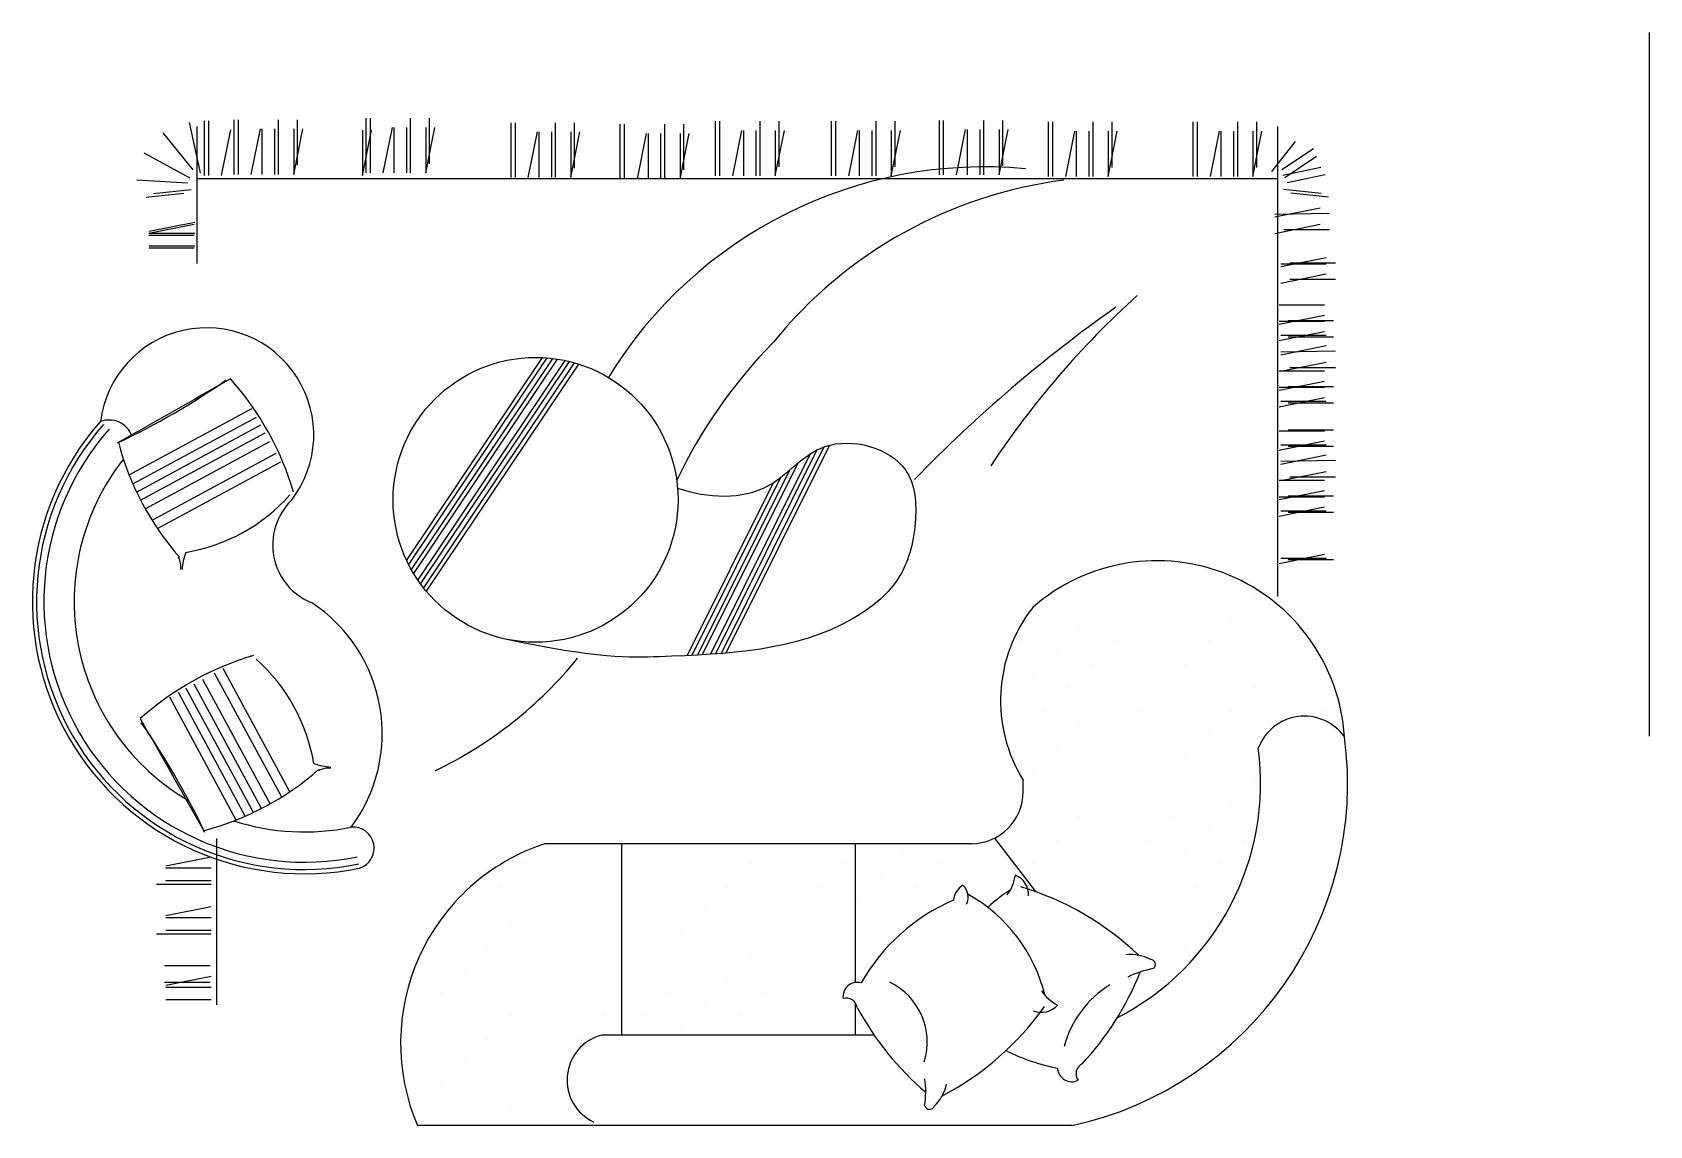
# Model space of a CAD drawing. Header units: inches. Extents: x 10.1 to 52.6, y 12.1 to 36.9.
# Drawn here: x 37.424 to 42.069, y 17.329 to 20.47 of the extents above; entities that cross this region are included whole.
import ezdxf

# ---------------------------------------------------------------- set-up
doc = ezdxf.new("R2010")
doc.units = ezdxf.units.IN
doc.header["$MEASUREMENT"] = 0
for name, color, linetype in [('02', 2, 'Continuous'), ('1', 1, 'Continuous'), ('4', 4, 'Continuous')]:
    doc.layers.add(name, color=color, linetype=linetype)

msp = doc.modelspace()

# ---------------------------------------------------------------- linework, layer by layer
at = {"layer": '02'}
for p, q in [((37.8739, 20.2102), (37.9061, 20.0662)), ((37.917, 20.2156), (37.917, 20.0587)), ((37.9293, 20.2156), (37.9293, 20.0587)), ((38.0023, 20.2186), (38.0023, 20.0617)), ((38.0146, 20.2186), (38.0146, 20.0617)), ((38.13, 20.2186), (38.13, 20.0617)), ((38.1847, 20.2186), (38.1847, 20.0878)), ((38.3817, 20.2228), (38.3817, 20.0659)), ((38.3939, 20.2228), (38.3939, 20.0659)), ((38.5094, 20.2228), (38.5094, 20.0659)), ((38.564, 20.2228), (38.564, 20.092)), ((38.7982, 20.2099), (38.7982, 20.053)), ((38.8104, 20.2099), (38.8104, 20.053)), ((38.9259, 20.2099), (38.9259, 20.053)), ((38.9805, 20.2099), (38.9805, 20.0791)), ((39.3853, 20.2141), (39.3853, 20.0572)), ((39.3976, 20.2141), (39.3976, 20.0572)), ((39.5131, 20.2141), (39.5131, 20.0572)), ((39.5677, 20.2141), (39.5677, 20.0833)), ((39.7184, 20.2141), (39.7184, 20.0572)), ((39.7306, 20.2141), (39.7306, 20.0572)), ((39.8461, 20.2141), (39.8461, 20.0572)), ((39.9007, 20.2141), (39.9007, 20.0833)), ((40.0282, 20.2168), (40.0282, 20.0599)), ((40.0404, 20.2168), (40.0404, 20.0599)), ((40.1559, 20.2168), (40.1559, 20.0599)), ((40.2105, 20.2168), (40.2105, 20.086)), ((40.3416, 20.2123), (40.3416, 20.0554)), ((40.3539, 20.2123), (40.3539, 20.0554)), ((40.4694, 20.2123), (40.4694, 20.0554)), ((40.524, 20.2123), (40.524, 20.0815)), ((40.7572, 20.2123), (40.7572, 20.0554)), ((40.7695, 20.2123), (40.7695, 20.0554)), ((40.885, 20.2123), (40.885, 20.0554)), ((40.9396, 20.2123), (40.9396, 20.0815)), ((37.7981, 20.1807), (37.8847, 20.0745)), ((37.9925, 20.1895), (37.9663, 20.0587)), ((38.0777, 20.1924), (38.0516, 20.0617)), ((38.083, 20.1924), (38.083, 20.0617)), ((38.1192, 20.1924), (38.1192, 20.0617)), ((38.1999, 20.1924), (38.1738, 20.0617)), ((38.1748, 20.1924), (38.1748, 20.0617)), ((38.3974, 20.1886), (38.3712, 20.0579)), ((38.3723, 20.1886), (38.3723, 20.0579)), ((38.4571, 20.1966), (38.4309, 20.0659)), ((38.4624, 20.1966), (38.4624, 20.0659)), ((38.4986, 20.1966), (38.4986, 20.0659)), ((38.5793, 20.1966), (38.5531, 20.0659)), ((38.5542, 20.1966), (38.5542, 20.0659)), ((38.8736, 20.1837), (38.8474, 20.053)), ((38.8789, 20.1837), (38.8789, 20.053)), ((38.9151, 20.1837), (38.9151, 20.053)), ((38.9958, 20.1837), (38.9696, 20.053)), ((38.9707, 20.1837), (38.9707, 20.053)), ((39.1116, 20.2054), (39.1116, 20.0485)), ((39.1239, 20.2054), (39.1239, 20.0485)), ((39.187, 20.1793), (39.1609, 20.0485)), ((39.1923, 20.1793), (39.1923, 20.0485)), ((39.2285, 20.1793), (39.2285, 20.0485)), ((39.2393, 20.2054), (39.2393, 20.0485)), ((39.3092, 20.1793), (39.2831, 20.0485)), ((39.2841, 20.1793), (39.2841, 20.0485)), ((39.294, 20.2054), (39.294, 20.0747)), ((39.4608, 20.188), (39.4346, 20.0572)), ((39.4661, 20.188), (39.4661, 20.0572)), ((39.5023, 20.188), (39.5023, 20.0572)), ((39.5829, 20.188), (39.5568, 20.0572)), ((39.5578, 20.188), (39.5578, 20.0572)), ((39.7938, 20.188), (39.7677, 20.0572)), ((39.7991, 20.188), (39.7991, 20.0572)), ((39.8353, 20.188), (39.8353, 20.0572)), ((39.916, 20.188), (39.8898, 20.0572)), ((39.8909, 20.188), (39.8909, 20.0572)), ((40.1036, 20.1906), (40.0775, 20.0599)), ((40.1089, 20.1906), (40.1089, 20.0599)), ((40.1451, 20.1906), (40.1451, 20.0599)), ((40.2258, 20.1906), (40.1996, 20.0599)), ((40.2007, 20.1906), (40.2007, 20.0599)), ((40.4171, 20.1861), (40.3909, 20.0554)), ((40.4224, 20.1861), (40.4224, 20.0554)), ((40.4586, 20.1861), (40.4586, 20.0554)), ((40.5392, 20.1861), (40.5131, 20.0554)), ((40.5141, 20.1861), (40.5141, 20.0554)), ((40.8327, 20.1861), (40.8065, 20.0554)), ((40.8379, 20.1861), (40.8379, 20.0554)), ((40.8741, 20.1861), (40.8741, 20.0554)), ((40.9548, 20.1861), (40.9287, 20.0554)), ((40.9297, 20.1861), (40.9297, 20.0554)), ((37.7442, 20.1236), (37.876, 20.0519)), ((41.0509, 20.1558), (40.983, 20.0703)), ((41.104, 20.1351), (41.013, 20.0745)), ((41.1247, 20.081), (41.0157, 20.058)), ((41.1126, 20.1125), (41.0217, 20.0519)), ((37.7241, 20.0459), (37.8692, 20.0369)), ((41.1375, 20.0599), (41.0285, 20.0369)), ((37.7506, 19.9965), (37.8593, 20.0074)), ((37.7716, 20.0069), (37.8802, 20.0178)), ((41.1261, 20.0069), (41.0174, 20.0178)), ((41.1471, 19.9965), (41.0384, 20.0074)), ((41.1231, 19.9647), (40.9924, 19.9385)), ((41.1493, 19.9494), (40.9924, 19.9468)), ((37.7579, 19.8923), (37.8886, 19.9184)), ((37.7579, 19.887), (37.8886, 19.887)), ((37.7594, 19.898), (37.8901, 19.9241)), ((37.7594, 19.8927), (37.8901, 19.8927)), ((41.1231, 19.9173), (40.9924, 19.8912)), ((41.1493, 19.9021), (41.0185, 19.9021)), ((37.7579, 19.8508), (37.8886, 19.8508)), ((37.7594, 19.8565), (37.8901, 19.8565)), ((41.1403, 19.8218), (41.0096, 19.7956)), ((41.1403, 19.8039), (41.0096, 19.8039)), ((41.1665, 19.8065), (41.0357, 19.8065)), ((41.1403, 19.7745), (41.0096, 19.7483)), ((41.1665, 19.7592), (41.0357, 19.7592)), ((41.1355, 19.6859), (41.0047, 19.6859)), ((41.1355, 19.6564), (41.0047, 19.6303)), ((41.1355, 19.6385), (41.0047, 19.6385)), ((41.1355, 19.6091), (41.0047, 19.583)), ((41.1616, 19.6412), (41.0309, 19.6412)), ((41.1403, 19.5983), (41.0096, 19.5983)), ((41.1403, 19.5689), (41.0096, 19.5427)), ((41.1616, 19.5938), (41.0309, 19.5938)), ((38.8881, 19.5353), (38.4984, 18.9535)), ((38.902, 19.5344), (38.5045, 18.941)), ((38.9179, 19.5328), (38.5121, 18.9269)), ((38.9312, 19.531), (38.5188, 18.9153)), ((38.9531, 19.527), (38.5308, 18.8965)), ((38.9657, 19.5241), (38.5383, 18.886)), ((38.9801, 19.5204), (38.5472, 18.8741)), ((38.9923, 19.5168), (38.5552, 18.8642)), ((41.1665, 19.5536), (41.0096, 19.551)), ((41.1403, 19.5216), (41.0096, 19.4954)), ((41.1355, 19.4962), (41.0047, 19.4962)), ((41.1355, 19.4668), (41.0047, 19.4406)), ((41.1665, 19.5063), (41.0357, 19.5063)), ((41.1355, 19.4489), (41.0047, 19.4489)), ((41.1355, 19.4194), (41.0047, 19.3933)), ((41.1616, 19.4515), (41.0309, 19.4515)), ((37.7016, 19.1985), (38.0542, 19.3893)), ((41.1403, 19.4087), (41.0096, 19.4087)), ((41.1616, 19.4042), (41.0309, 19.4042)), ((37.7125, 19.1723), (38.0677, 19.3644)), ((37.7232, 19.1489), (38.0799, 19.3418)), ((41.1616, 19.3268), (41.0309, 19.3268)), ((37.7346, 19.1259), (38.0921, 19.3193)), ((37.748, 19.101), (38.1055, 19.2944)), ((39.7134, 19.2835), (39.4161, 18.6863)), ((41.1355, 19.3242), (41.0047, 19.3242)), ((41.1355, 19.2948), (41.0047, 19.2686)), ((41.1403, 19.284), (41.0096, 19.284)), ((41.1616, 19.2795), (41.0309, 19.2795)), ((37.7676, 19.0678), (38.1239, 19.2605)), ((37.783, 19.0441), (38.1373, 19.2357)), ((39.6583, 19.2587), (39.3716, 18.6829)), ((39.6773, 19.2698), (39.3856, 18.6839)), ((39.6974, 19.2786), (39.402, 18.6851)), ((41.1403, 19.2545), (41.0096, 19.2284)), ((41.1665, 19.2393), (41.0096, 19.2367)), ((39.5725, 19.1907), (39.3181, 18.6798)), ((39.5989, 19.2123), (39.3342, 18.6806)), ((39.6221, 19.2318), (39.3481, 18.6814)), ((41.1403, 19.2072), (41.0096, 19.1811)), ((41.1665, 19.192), (41.0357, 19.192)), ((39.5515, 19.1757), (39.3043, 18.6791)), ((41.1355, 19.1819), (41.0047, 19.1819)), ((41.1355, 19.1524), (41.0047, 19.1263)), ((41.1355, 19.1345), (41.0047, 19.1345)), ((41.1355, 19.1051), (41.0047, 19.0789)), ((41.1403, 19.0943), (41.0096, 19.0943)), ((41.1616, 19.1372), (41.0309, 19.1372)), ((41.1616, 19.0898), (41.0309, 19.0898)), ((41.1355, 18.9692), (41.0047, 18.943)), ((41.1403, 18.9584), (41.0096, 18.9584)), ((41.1616, 18.9539), (41.0309, 18.9539)), ((38.1399, 18.2728), (37.9471, 18.629)), ((38.1636, 18.2882), (37.972, 18.6425)), ((38.0588, 18.2284), (37.8658, 18.5851)), ((38.0818, 18.2398), (37.8884, 18.5973)), ((38.1067, 18.2532), (37.9133, 18.6107)), ((38.0092, 18.2068), (37.8184, 18.5594)), ((38.0354, 18.2177), (37.8433, 18.5729)), ((37.8067, 18.0749), (37.9375, 18.101)), ((37.8067, 18.0696), (37.9375, 18.0696)), ((37.8067, 18.0334), (37.9375, 18.0334)), ((37.7806, 18.0226), (37.9375, 18.0226)), ((37.8067, 17.9322), (37.9375, 17.9583)), ((37.8067, 17.9269), (37.9375, 17.9269)), ((37.8067, 17.8907), (37.9375, 17.8907)), ((37.7806, 17.8799), (37.9375, 17.8799)), ((37.8033, 17.7887), (37.9341, 17.7887)), ((37.8067, 17.7324), (37.9375, 17.7586)), ((37.8033, 17.7414), (37.9341, 17.7414)), ((37.8067, 17.7271), (37.9375, 17.7271)), ((37.8067, 17.6909), (37.9375, 17.6909))]:
    msp.add_line(p, q, dxfattribs=at)
at = {"layer": '1'}
for p, q in [((37.8973, 19.8057), (37.8973, 20.1995)), ((41.0004, 20.1995), (41.0004, 18.8486)), ((37.8973, 20.0495), (41.0004, 20.0495)), ((40.3979, 18.8563), (40.3979, 18.8563)), ((40.4989, 18.8226), (40.4989, 18.8226)), ((40.6673, 18.8563), (40.6673, 18.8563)), ((40.7683, 18.8226), (40.7683, 18.8226)), ((40.9367, 18.8563), (40.9367, 18.8563)), ((40.3305, 18.7889), (40.3305, 18.7889)), ((40.5999, 18.7889), (40.5999, 18.7889)), ((40.8694, 18.7889), (40.8694, 18.7889)), ((40.4316, 18.7552), (40.4316, 18.7552)), ((40.701, 18.7552), (40.701, 18.7552)), ((40.9704, 18.7552), (40.9704, 18.7552)), ((40.2632, 18.7216), (40.2632, 18.7216)), ((40.3642, 18.6879), (40.3642, 18.6879)), ((40.5326, 18.7216), (40.5326, 18.7216)), ((40.6336, 18.6879), (40.6336, 18.6879)), ((40.802, 18.7216), (40.802, 18.7216)), ((40.903, 18.6879), (40.903, 18.6879)), ((41.0714, 18.7216), (41.0714, 18.7216)), ((40.4652, 18.6542), (40.4652, 18.6542)), ((40.7346, 18.6542), (40.7346, 18.6542)), ((41.0041, 18.6542), (41.0041, 18.6542)), ((40.2969, 18.6205), (40.2969, 18.6205)), ((40.3979, 18.5869), (40.3979, 18.5869)), ((40.5663, 18.6205), (40.5663, 18.6205)), ((40.6673, 18.5869), (40.6673, 18.5869)), ((40.8357, 18.6205), (40.8357, 18.6205)), ((40.9367, 18.5869), (40.9367, 18.5869)), ((41.1051, 18.6205), (41.1051, 18.6205)), ((40.2295, 18.5532), (40.2295, 18.5532)), ((40.4989, 18.5532), (40.4989, 18.5532)), ((40.7683, 18.5532), (40.7683, 18.5532)), ((41.0377, 18.5532), (41.0377, 18.5532)), ((40.3305, 18.5195), (40.3305, 18.5195)), ((40.5999, 18.5195), (40.5999, 18.5195)), ((40.8694, 18.5195), (40.8694, 18.5195)), ((41.1388, 18.5195), (41.1388, 18.5195)), ((40.2632, 18.4522), (40.2632, 18.4522)), ((40.4316, 18.4858), (40.4316, 18.4858)), ((40.5326, 18.4522), (40.5326, 18.4522)), ((40.701, 18.4858), (40.701, 18.4858)), ((40.802, 18.4522), (40.802, 18.4522)), ((40.9704, 18.4858), (40.9704, 18.4858)), ((40.3642, 18.4185), (40.3642, 18.4185)), ((40.6336, 18.4185), (40.6336, 18.4185)), ((40.903, 18.4185), (40.903, 18.4185)), ((40.2969, 18.3511), (40.2969, 18.3511)), ((40.4652, 18.3848), (40.4652, 18.3848)), ((40.5663, 18.3511), (40.5663, 18.3511)), ((40.7346, 18.3848), (40.7346, 18.3848)), ((40.8357, 18.3511), (40.8357, 18.3511)), ((40.3979, 18.3175), (40.3979, 18.3175)), ((40.6673, 18.3175), (40.6673, 18.3175)), ((40.9367, 18.3175), (40.9367, 18.3175)), ((40.4989, 18.2838), (40.4989, 18.2838)), ((40.7683, 18.2838), (40.7683, 18.2838)), ((40.3305, 18.2501), (40.3305, 18.2501)), ((40.4316, 18.2164), (40.4316, 18.2164)), ((40.5999, 18.2501), (40.5999, 18.2501)), ((40.701, 18.2164), (40.701, 18.2164)), ((40.8694, 18.2501), (40.8694, 18.2501)), ((40.2632, 18.1828), (40.2632, 18.1828)), ((40.5326, 18.1828), (40.5326, 18.1828)), ((40.802, 18.1828), (40.802, 18.1828)), ((37.9522, 18.1539), (37.9522, 17.676)), ((39.1156, 18.1388), (39.1156, 17.5888)), ((39.7874, 18.1388), (39.7874, 17.7398)), ((40.1875, 18.1548), (40.3054, 18.001)), ((40.3642, 18.1491), (40.3642, 18.1491)), ((40.6336, 18.1491), (40.6336, 18.1491)), ((40.903, 18.1491), (40.903, 18.1491)), ((38.8325, 18.0817), (38.8325, 18.0817)), ((39.0008, 18.1154), (39.0008, 18.1154)), ((39.1182, 18.1154), (39.1182, 18.1154)), ((39.2192, 18.0817), (39.2192, 18.0817)), ((39.3876, 18.1154), (39.3876, 18.1154)), ((39.4886, 18.0817), (39.4886, 18.0817)), ((39.657, 18.1154), (39.657, 18.1154)), ((39.758, 18.0817), (39.758, 18.0817)), ((39.9264, 18.1154), (39.9264, 18.1154)), ((40.0275, 18.0817), (40.0275, 18.0817)), ((40.1958, 18.1154), (40.1958, 18.1154)), ((40.2969, 18.0817), (40.2969, 18.0817)), ((40.4652, 18.1154), (40.4652, 18.1154)), ((40.5663, 18.0817), (40.5663, 18.0817)), ((40.7346, 18.1154), (40.7346, 18.1154)), ((40.8357, 18.0817), (40.8357, 18.0817)), ((38.9335, 18.0481), (38.9335, 18.0481)), ((39.3203, 18.0481), (39.3203, 18.0481)), ((39.5897, 18.0481), (39.5897, 18.0481)), ((39.8591, 18.0481), (39.8591, 18.0481)), ((40.1285, 18.0481), (40.1285, 18.0481)), ((40.3979, 18.0481), (40.3979, 18.0481)), ((40.6673, 18.0481), (40.6673, 18.0481)), ((38.7651, 18.0144), (38.7651, 18.0144)), ((38.8661, 17.9807), (38.8661, 17.9807)), ((39.0345, 18.0144), (39.0345, 18.0144)), ((39.1519, 18.0144), (39.1519, 18.0144)), ((39.2529, 17.9807), (39.2529, 17.9807)), ((39.4213, 18.0144), (39.4213, 18.0144)), ((39.5223, 17.9807), (39.5223, 17.9807)), ((39.6907, 18.0144), (39.6907, 18.0144)), ((39.7917, 17.9807), (39.7917, 17.9807)), ((39.9601, 18.0144), (39.9601, 18.0144)), ((40.0611, 17.9807), (40.0611, 17.9807)), ((40.2295, 18.0144), (40.2295, 18.0144)), ((40.4989, 18.0144), (40.4989, 18.0144)), ((40.5999, 17.9807), (40.5999, 17.9807)), ((40.7683, 18.0144), (40.7683, 18.0144)), ((40.8694, 17.9807), (40.8694, 17.9807)), ((38.6978, 17.947), (38.6978, 17.947)), ((38.9672, 17.947), (38.9672, 17.947)), ((39.3539, 17.947), (39.3539, 17.947)), ((39.6233, 17.947), (39.6233, 17.947)), ((39.8928, 17.947), (39.8928, 17.947)), ((40.4316, 17.947), (40.4316, 17.947)), ((40.701, 17.947), (40.701, 17.947)), ((38.7988, 17.9133), (38.7988, 17.9133)), ((39.0682, 17.9133), (39.0682, 17.9133)), ((39.1856, 17.9133), (39.1856, 17.9133)), ((39.455, 17.9133), (39.455, 17.9133)), ((39.7244, 17.9133), (39.7244, 17.9133)), ((40.5326, 17.9133), (40.5326, 17.9133)), ((40.802, 17.9133), (40.802, 17.9133)), ((38.6304, 17.8797), (38.6304, 17.8797)), ((38.7314, 17.846), (38.7314, 17.846)), ((38.8998, 17.8797), (38.8998, 17.8797)), ((39.0008, 17.846), (39.0008, 17.846)), ((39.1182, 17.846), (39.1182, 17.846)), ((39.2866, 17.8797), (39.2866, 17.8797)), ((39.3876, 17.846), (39.3876, 17.846)), ((39.556, 17.8797), (39.556, 17.8797)), ((39.657, 17.846), (39.657, 17.846)), ((39.8254, 17.8797), (39.8254, 17.8797)), ((40.6336, 17.8797), (40.6336, 17.8797)), ((40.7346, 17.846), (40.7346, 17.846)), ((38.8325, 17.8123), (38.8325, 17.8123)), ((39.2192, 17.8123), (39.2192, 17.8123)), ((39.4886, 17.8123), (39.4886, 17.8123)), ((39.758, 17.8123), (39.758, 17.8123)), ((38.6641, 17.7786), (38.6641, 17.7786)), ((38.9335, 17.7786), (38.9335, 17.7786)), ((39.3203, 17.7786), (39.3203, 17.7786)), ((39.5897, 17.7786), (39.5897, 17.7786)), ((40.6673, 17.7786), (40.6673, 17.7786)), ((38.5967, 17.7113), (38.5967, 17.7113)), ((38.7651, 17.745), (38.7651, 17.745)), ((38.8661, 17.7113), (38.8661, 17.7113)), ((39.0345, 17.745), (39.0345, 17.745)), ((39.1519, 17.745), (39.1519, 17.745)), ((39.2529, 17.7113), (39.2529, 17.7113)), ((39.4213, 17.745), (39.4213, 17.745)), ((39.5223, 17.7113), (39.5223, 17.7113)), ((39.6907, 17.745), (39.6907, 17.745)), ((40.5999, 17.7113), (40.5999, 17.7113)), ((38.6978, 17.6776), (38.6978, 17.6776)), ((38.9672, 17.6776), (38.9672, 17.6776)), ((39.3539, 17.6776), (39.3539, 17.6776)), ((39.6233, 17.6776), (39.6233, 17.6776)), ((39.7874, 17.6822), (39.7874, 17.5888)), ((38.5294, 17.6439), (38.5294, 17.6439)), ((38.6304, 17.6103), (38.6304, 17.6103)), ((38.7988, 17.6439), (38.7988, 17.6439)), ((38.8998, 17.6103), (38.8998, 17.6103)), ((39.0682, 17.6439), (39.0682, 17.6439)), ((39.1856, 17.6439), (39.1856, 17.6439)), ((39.2866, 17.6103), (39.2866, 17.6103)), ((39.455, 17.6439), (39.455, 17.6439)), ((39.556, 17.6103), (39.556, 17.6103)), ((39.7244, 17.6439), (39.7244, 17.6439)), ((38.7314, 17.5766), (38.7314, 17.5766)), ((39.0008, 17.5766), (39.0008, 17.5766)), ((38.5631, 17.5429), (38.5631, 17.5429)), ((38.8325, 17.5429), (38.8325, 17.5429)), ((38.6641, 17.5092), (38.6641, 17.5092)), ((38.7651, 17.4756), (38.7651, 17.4756)), ((38.9335, 17.5092), (38.9335, 17.5092)), ((38.5967, 17.4419), (38.5967, 17.4419)), ((38.8661, 17.4419), (38.8661, 17.4419)), ((38.6978, 17.4082), (38.6978, 17.4082)), ((38.9672, 17.4082), (38.9672, 17.4082)), ((38.5294, 17.3745), (38.5294, 17.3745)), ((38.6304, 17.3409), (38.6304, 17.3409)), ((38.7988, 17.3745), (38.7988, 17.3745)), ((38.8998, 17.3409), (38.8998, 17.3409))]:
    msp.add_line(p, q, dxfattribs=at)
for centre, radius, start, end in [((40.1573, 18.8185), 1.2646, 84.607, 148.5585), ((40.5503, 18.771), 1.2845, 97.306, 140.9643), ((42.3308, 17.7966), 2.5843, 132.1226, 146.4729), ((42.8743, 16.3606), 4.0601, 125.1644, 135.9125), ((40.6085, 18.5449), 1.4787, 135.5727, 154.4448), ((210.5507, -285.6066), 350.5001, 119.493108, 119.55431), ((36.7279, 21.2736), 2.1952, 295.4462, 304.8053), ((37.364, 18.9106), 0.8443, 16.357, 41.8455), ((38.2055, 18.8343), 0.7697, 138.5877, 281.6749), ((38.2055, 18.8343), 0.7487, 138.5877, 281.6749), ((38.4563, 19.4978), 0.8119, 194.6203, 221.3386), ((37.7806, 19.4799), 0.5112, 279.4248, 318.516), ((37.7938, 18.9333), 0.0569, 352.8827, 29.7097), ((38.0319, 18.914), 0.1786, 159.7986, 176.0413), ((38.2971, 17.8691), 0.8443, 106.357, 131.8455), ((37.7277, 18.2858), 0.5112, 9.4248, 48.516), ((38.06, 19.4286), 1.1992, 295.7608, 320.8573), ((342.8143, 191.0559), 350.5001, 209.493108, 209.55431), ((35.9341, 17.2331), 2.1952, 25.4462, 34.8053), ((37.7098, 18.9615), 0.8119, 284.6203, 311.3386), ((38.2937, 18.5371), 0.1786, 249.7986, 266.0413), ((38.2743, 18.299), 0.0569, 82.8827, 119.7097), ((40.1205, 18.0687), 0.1288, 323.1457, 350.8404), ((40.2242, 17.9915), 0.0614, 357.6217, 67.5413), ((40.1255, 17.9705), 0.0566, 120.5861, 173.6614), ((40.0656, 17.9852), 0.0461, 334.0733, 47.5208), ((39.888, 17.5942), 0.4576, 13.6934, 60.8505), ((40.4784, 17.6195), 0.4576, 122.3909, 132.6665), ((40.0226, 17.2115), 0.8386, 46.3335, 73.3287), ((40.2923, 17.4618), 0.5611, 113.4215, 150.418), ((40.5784, 17.6919), 0.1283, 63.2617, 95.9384), ((40.6352, 17.7917), 0.0148, 307.414, 86.2568), ((39.8117, 18.0885), 0.8559, 317.1153, 338.1749), ((40.6974, 17.4906), 0.2941, 100.4117, 115.6681), ((39.7934, 17.6989), 0.0414, 74.8076, 187.3137), ((39.8042, 17.5696), 0.1899, 342.3998, 64.3208), ((40.4282, 17.7892), 0.1288, 214.4482, 242.1429), ((40.673, 17.4817), 0.2949, 121.5241, 165.4379), ((39.7619, 17.6635), 0.0316, 8.2402, 107.4879), ((40.546, 18.0753), 0.8559, 208.4178, 229.4774), ((39.6476, 18.1568), 0.8386, 297.636, 324.6312), ((40.3219, 17.7157), 0.0614, 248.9242, 318.8438), ((40.4742, 18.0449), 0.5611, 243.1272, 259.1155), ((40.4095, 17.4964), 0.0414, 183.5051, 296.0112), ((40.4532, 17.4779), 0.0316, 116.9377, 216.1853), ((39.6957, 17.4281), 0.2941, 351.7142, 6.9706), ((39.9245, 17.4762), 0.1283, 314.5642, 347.2409), ((40.0009, 17.3905), 0.0148, 198.7165, 337.5593)]:
    msp.add_arc(centre, radius, start, end, dxfattribs=at)
at = {"layer": '4'}
for p, q in [((42.0693, 18.448), (42.0693, 20.4696)), ((40.27, 18.2888), (40.27, 18.3209)), ((40.12, 18.1388), (38.8959, 18.1388)), ((39.8418, 17.5888), (39.0587, 17.5888)), ((40.4098, 17.3288), (38.5301, 17.3288))]:
    msp.add_line(p, q, dxfattribs=at)
msp.add_circle((38.8692, 19.1266), 0.4092, dxfattribs=at)
for centre, radius, start, end in [((37.9244, 19.3131), 0.3077, 322.2642, 172.8307), ((38.2055, 18.8343), 0.7818, 138.5877, 281.6749), ((37.6437, 19.286), 0.07, 20.1883, 110.5412), ((38.2055, 18.8343), 0.6618, 141.8188, 239.8539), ((38.2929, 18.9969), 0.1789, 134.3806, 248.1935), ((40.6537, 18.4117), 0.5401, 3.6434, 131.2775), ((37.9789, 18.4552), 0.4499, 323.2784, 56.607), ((40.6385, 18.5497), 0.4337, 141.8496, 211.8362), ((41.0777, 18.3635), 0.1416, 35.6749, 159.6147), ((40.1951, 18.3122), 1.0065, 282.3178, 7.6448), ((40.1951, 18.3122), 0.7565, 297.1144, 7.6448), ((40.12, 18.2888), 0.15, 270, 0), ((38.2055, 18.8343), 0.6618, 252.1662, 281.6749), ((38.3453, 18.1261), 0.0603, 287.7809, 95.5688), ((39.0849, 17.5659), 0.6033, 108.2495, 203.1403), ((39.0931, 17.4598), 0.1335, 104.9287, 245.0691)]:
    msp.add_arc(centre, radius, start, end, dxfattribs=at)
msp.add_open_spline([(39.277, 19.1603), (39.3634, 19.1312), (39.5388, 19.1216), (39.6891, 19.3298), (39.9553, 19.2586), (39.9678, 19.0524), (39.9252, 18.8881), (39.6777, 18.6937), (39.3379, 18.68), (39.0542, 18.6693), (38.7778, 18.7271)], degree=3, knots=[354.106887, 354.106887, 354.106887, 354.106887, 614.787453, 812.722822, 1052.803718, 1207.005302, 1377.53051, 1548.770954, 2098.800128, 2334.389883, 2334.389883, 2334.389883, 2334.389883], dxfattribs=at)

doc.saveas('drawing.dxf')
